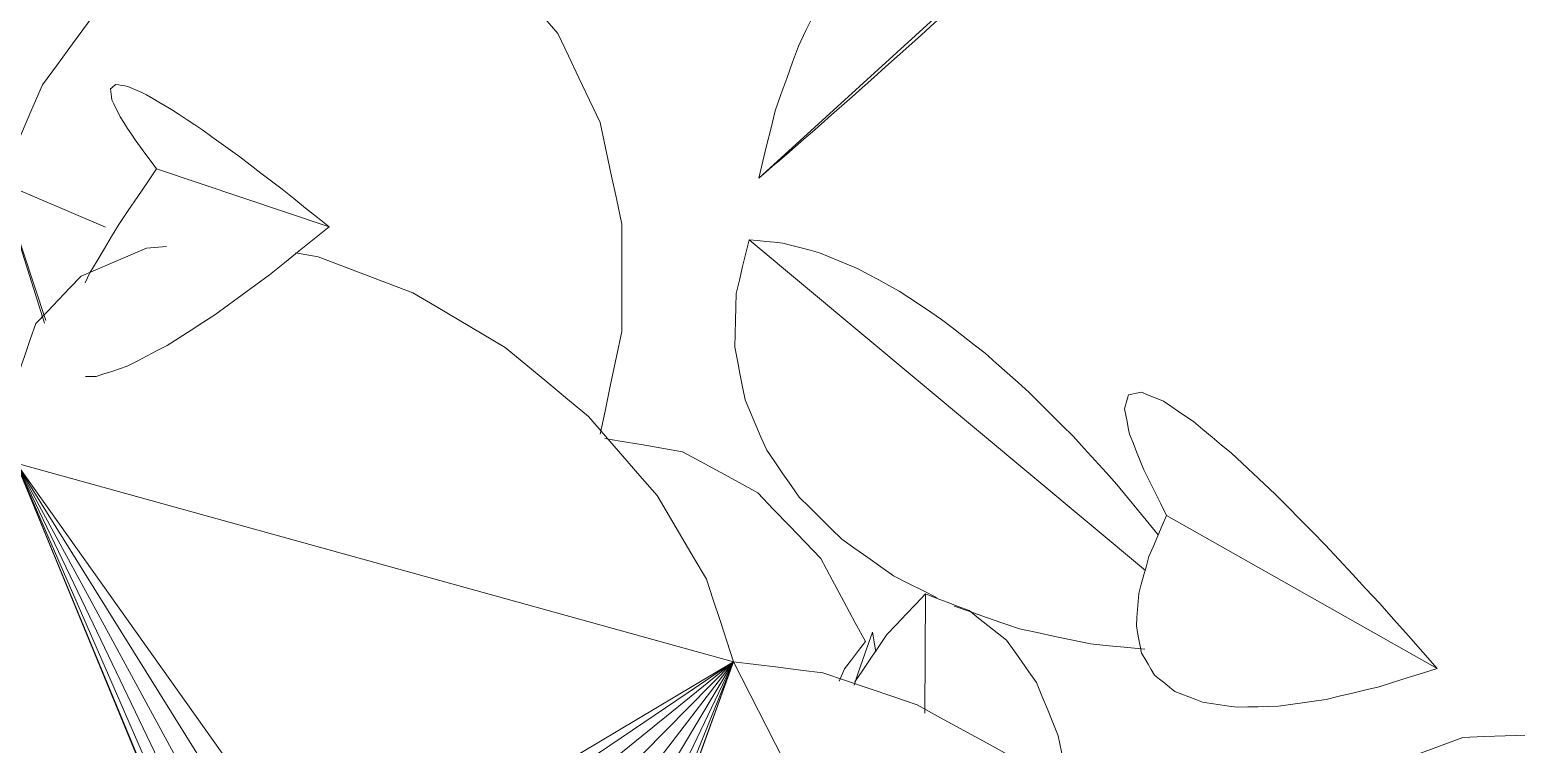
# Model space of a CAD drawing. Header units: metres. Extents: x 10.2 to 20.8, y -0.2 to 6.6.
# Drawn here: x 14.824 to 14.9077, y 0.6542 to 0.6944 of the extents above; entities that cross this region are included whole.
import ezdxf

# ---------------------------------------------------------------- set-up
doc = ezdxf.new("R2010")
doc.units = ezdxf.units.M
doc.layers.add('Importações nas famílias', color=250, linetype='Continuous', lineweight=5)
doc.layers.add('Vegetação', color=7, linetype='Continuous', lineweight=5)

# ---------------------------------------------------------------- blocks, each defined once
blk = doc.blocks.new('Planta_pergolado_12200 - plantas pergolado_skp_Component_12-V2772-Corte 3')
at = {"layer": 'Importações nas famílias'}
blk.add_line((14.88683, 0.663971), (14.86451, 0.682595), dxfattribs=at)
at = {"layer": 'Importações nas famílias', "flags": 128}
for points in [[(14.86451, 0.682595), (14.864328, 0.681839), (14.864145, 0.681084), (14.863963, 0.680328), (14.863781, 0.679573)], [(14.866408, 0.682413), (14.865933, 0.682459), (14.865459, 0.682504), (14.864984, 0.68255), (14.86451, 0.682595)], [(14.868464, 0.681866), (14.86795, 0.682003), (14.867436, 0.68214), (14.866922, 0.682276), (14.866408, 0.682413)], [(14.870656, 0.68096), (14.870108, 0.681186), (14.86956, 0.681413), (14.869012, 0.681639), (14.868464, 0.681866)], [(14.872959, 0.679704), (14.872384, 0.680018), (14.871808, 0.680332), (14.871232, 0.680646), (14.870656, 0.68096)], [(14.863781, 0.679573), (14.863761, 0.678815), (14.863742, 0.678057), (14.863723, 0.677299), (14.863704, 0.676542)], [(14.875348, 0.678114), (14.874751, 0.678511), (14.874154, 0.678909), (14.873557, 0.679307), (14.872959, 0.679704)], [(14.877797, 0.676205), (14.877185, 0.676683), (14.876573, 0.67716), (14.875961, 0.677637), (14.875348, 0.678114)], [(14.863704, 0.676542), (14.863848, 0.6758), (14.863993, 0.675058), (14.864137, 0.674316), (14.864282, 0.673574)], [(14.880277, 0.674001), (14.879657, 0.674552), (14.879037, 0.675103), (14.878417, 0.675654), (14.877797, 0.676205)], [(14.882762, 0.671525), (14.882141, 0.672144), (14.881519, 0.672763), (14.880898, 0.673382), (14.880277, 0.674001)], [(14.864282, 0.673574), (14.864587, 0.672865), (14.864892, 0.672156), (14.865196, 0.671447), (14.865501, 0.670738)], [(14.885223, 0.668805), (14.884608, 0.669485), (14.883992, 0.670165), (14.883377, 0.670845), (14.882762, 0.671525)], [(14.865501, 0.670738), (14.865959, 0.670079), (14.866417, 0.66942), (14.866875, 0.66876), (14.867333, 0.668101)], [(14.867333, 0.668101), (14.867933, 0.667507), (14.868533, 0.666913), (14.869134, 0.666319), (14.869734, 0.665725)], [(14.887549, 0.665974), (14.887032, 0.666604), (14.886429, 0.667337), (14.885826, 0.668071), (14.885223, 0.668805)], [(14.869734, 0.665725), (14.870462, 0.665211), (14.871191, 0.664696), (14.871919, 0.664181), (14.872648, 0.663666)], [(14.872648, 0.663666), (14.873488, 0.663242), (14.874328, 0.662819), (14.875053, 0.662453)], [(14.876066, 0.661951), (14.876938, 0.661649), (14.87787, 0.661327), (14.878801, 0.661004), (14.879732, 0.660682)], [(14.879732, 0.660682), (14.880733, 0.660468), (14.881734, 0.660254), (14.882735, 0.660041), (14.883736, 0.659827)], [(14.883736, 0.659827), (14.884783, 0.659727), (14.88583, 0.659627), (14.886788, 0.659536)]]:
    blk.add_lwpolyline(points, dxfattribs=at)
blk = doc.blocks.new('Planta_pergolado_12200 - plantas pergolado_skp_Component_12-V2773-Corte 3')
at = {"layer": 'Importações nas famílias'}
for p, q in [((14.893167, 0.711701), (14.890915, 0.709647)), ((14.891035, 0.709578), (14.891784, 0.710276)), ((14.887507, 0.70654), (14.865057, 0.686073)), ((14.869499, 0.697818), (14.868984, 0.696999))]:
    blk.add_line(p, q, dxfattribs=at)
at = {"layer": 'Importações nas famílias', "flags": 128}
for points in [[(14.884999, 0.71195), (14.884134, 0.711511), (14.883268, 0.711072), (14.882403, 0.710634)], [(14.891784, 0.710276), (14.892486, 0.710935), (14.893187, 0.711593), (14.893302, 0.711701)], [(14.882403, 0.710634), (14.881591, 0.710105), (14.880779, 0.709577), (14.879967, 0.709048), (14.879155, 0.70852)], [(14.879155, 0.70852), (14.878406, 0.707907), (14.877656, 0.707295), (14.876907, 0.706683), (14.876157, 0.70607)], [(14.876157, 0.70607), (14.875479, 0.705381), (14.874801, 0.704692), (14.874122, 0.704002), (14.873444, 0.703313)], [(14.885674, 0.704602), (14.886453, 0.705322), (14.887231, 0.706043)], [(14.882515, 0.701694), (14.883305, 0.702421), (14.884094, 0.703148), (14.884884, 0.703875), (14.885674, 0.704602)], [(14.879384, 0.698831), (14.880167, 0.699547), (14.880949, 0.700262), (14.881732, 0.700978), (14.882515, 0.701694)], [(14.876355, 0.696079), (14.877112, 0.696767), (14.877869, 0.697455), (14.878627, 0.698143), (14.879384, 0.698831)], [(14.868984, 0.696999), (14.86856, 0.696127), (14.868136, 0.695255), (14.867712, 0.694384), (14.867288, 0.693512)], [(14.8735, 0.693502), (14.874214, 0.694146), (14.874927, 0.69479), (14.875641, 0.695434), (14.876355, 0.696079)], [(14.867288, 0.693512), (14.866959, 0.692598), (14.866631, 0.691684), (14.866302, 0.690771), (14.865974, 0.689857)], [(14.870884, 0.691162), (14.871538, 0.691747), (14.872192, 0.692332), (14.872846, 0.692917), (14.8735, 0.693502)], [(14.868571, 0.689113), (14.869149, 0.689626), (14.869728, 0.690138), (14.870306, 0.69065), (14.870884, 0.691162)], [(14.865974, 0.689857), (14.865745, 0.688911), (14.865515, 0.687965), (14.865286, 0.687019), (14.865057, 0.686073)], [(14.866613, 0.687404), (14.867102, 0.687831), (14.867592, 0.688258), (14.868081, 0.688686), (14.868571, 0.689113)], [(14.865057, 0.686073), (14.865446, 0.686406), (14.865835, 0.686738), (14.866224, 0.687071), (14.866613, 0.687404)]]:
    blk.add_lwpolyline(points, dxfattribs=at)
blk = doc.blocks.new('Planta_pergolado_12200 - plantas pergolado_skp_Component_16-V2777-Corte 3')
for name in ['Planta_pergolado_12200 - plantas pergolado_skp_Component_12-V2773-Corte 3', 'Planta_pergolado_12200 - plantas pergolado_skp_Component_12-V2772-Corte 3']:
    blk.add_blockref(name, (0, 0))
blk = doc.blocks.new('Planta_pergolado_12200 - plantas pergolado_skp_Component_12-V2785-Corte 3')
at = {"layer": 'Importações nas famílias'}
blk.add_line((14.813126, 0.497785), (14.813096, 0.491072), dxfattribs=at)
at = {"layer": 'Importações nas famílias', "flags": 128}
for points in [[(14.813126, 0.497785), (14.812585, 0.497213), (14.812043, 0.496641), (14.811502, 0.496069), (14.810961, 0.495498)], [(14.815596, 0.49685), (14.814979, 0.497083), (14.814361, 0.497317), (14.813743, 0.497551), (14.813126, 0.497785)], [(14.817698, 0.495177), (14.817173, 0.495595), (14.816647, 0.496013), (14.816122, 0.496431), (14.815596, 0.49685)], [(14.810961, 0.495498), (14.810509, 0.494831), (14.810057, 0.494164), (14.809605, 0.493496), (14.809153, 0.492829)], [(14.819382, 0.492806), (14.818961, 0.493399), (14.81854, 0.493991), (14.818119, 0.494584), (14.817698, 0.495177)], [(14.820608, 0.489792), (14.820301, 0.490546), (14.819995, 0.491299), (14.819688, 0.492052), (14.819382, 0.492806)], [(14.821347, 0.486206), (14.821163, 0.487103), (14.820978, 0.487999), (14.820793, 0.488896), (14.820608, 0.489792)]]:
    blk.add_lwpolyline(points, dxfattribs=at)
blk = doc.blocks.new('Planta_pergolado_12200 - plantas pergolado_skp_Component_17-V2815-Corte 3')
at = {"layer": 'Importações nas famílias'}
for p, q in [((14.830571, 0.682133), (14.831709, 0.682226)), ((14.838965, 0.681858), (14.840243, 0.681643)), ((14.835813, 0.641154), (14.82323, 0.670015)), ((14.82323, 0.670015), (14.836253, 0.642846)), ((14.82323, 0.670015), (14.837291, 0.644144)), ((14.835782, 0.639712), (14.82323, 0.670015)), ((14.82323, 0.670015), (14.836802, 0.637071)), ((14.863627, 0.658821), (14.82323, 0.670015)), ((14.84084, 0.645238), (14.82323, 0.670015)), ((14.838855, 0.64496), (14.82323, 0.670015)), ((14.84084, 0.645238), (14.863627, 0.658821)), ((14.863627, 0.658821), (14.84311, 0.64496)), ((14.863627, 0.658821), (14.84551, 0.644144)), ((14.863627, 0.658821), (14.847876, 0.642846)), ((14.863627, 0.658821), (14.850048, 0.641154)), ((14.863627, 0.658821), (14.851878, 0.639185)), ((14.863627, 0.658821), (14.85324, 0.637071)), ((14.863627, 0.658821), (14.854042, 0.634957)), ((14.863627, 0.658821), (14.854053, 0.63231)), ((14.863627, 0.658821), (14.854229, 0.632987)), ((14.863627, 0.658821), (14.882169, 0.622599))]:
    blk.add_line(p, q, dxfattribs=at)
at = {"layer": 'Importações nas famílias', "flags": 128}
for points in [[(14.826893, 0.680555), (14.827813, 0.68095), (14.828732, 0.681344), (14.829651, 0.681739), (14.830571, 0.682133)], [(14.840243, 0.681643), (14.841577, 0.681134), (14.842911, 0.680625), (14.844245, 0.680116), (14.845579, 0.679607)], [(14.824343, 0.677877), (14.824981, 0.678547), (14.825618, 0.679216), (14.826256, 0.679886), (14.826893, 0.680555)], [(14.845579, 0.679607), (14.846877, 0.67884), (14.848174, 0.678072), (14.849472, 0.677304), (14.850769, 0.676537)], [(14.823093, 0.674282), (14.823406, 0.675181), (14.823718, 0.67608), (14.824031, 0.676978), (14.824343, 0.677877)], [(14.850769, 0.676537), (14.851942, 0.675563), (14.853114, 0.674588), (14.854286, 0.673614), (14.855459, 0.67264)], [(14.855459, 0.67264), (14.856426, 0.671526), (14.857394, 0.670412), (14.858361, 0.669298), (14.859328, 0.668183)], [(14.859328, 0.668183), (14.860025, 0.667005), (14.860721, 0.665827), (14.861418, 0.664648), (14.862114, 0.66347)], [(14.862114, 0.66347), (14.862493, 0.662308), (14.862871, 0.661146), (14.863249, 0.659983), (14.863627, 0.658821)], [(14.863627, 0.658821), (14.864885, 0.658667), (14.866144, 0.658513), (14.867402, 0.658358), (14.86866, 0.658204)], [(14.86866, 0.658204), (14.869991, 0.657752), (14.871321, 0.6573), (14.872652, 0.656847), (14.873982, 0.656395)], [(14.873982, 0.656395), (14.875294, 0.655675), (14.876606, 0.654956), (14.877918, 0.654236), (14.87923, 0.653517)]]:
    blk.add_lwpolyline(points, dxfattribs=at)
blk = doc.blocks.new('Planta_pergolado_12200 - plantas pergolado_skp_Component_16-V2816-Corte 3')
for name, p in [('Planta_pergolado_12200 - plantas pergolado_skp_Component_17-V2815-Corte 3', (0, 0)), ('Planta_pergolado_12200 - plantas pergolado_skp_Component_12-V2785-Corte 3', (0.061309, 0.16486))]:
    blk.add_blockref(name, p)
blk = doc.blocks.new('Planta_pergolado_12200 - plantas pergolado_skp_-V2817-Corte 3')
blk.add_blockref('Planta_pergolado_12200 - plantas pergolado_skp_Component_16-V2816-Corte 3', (0, 0))
blk = doc.blocks.new('Planta_pergolado_12200 - plantas pergolado_skp_-V2818-Corte 3')
for name in ['Planta_pergolado_12200 - plantas pergolado_skp_Component_16-V2777-Corte 3', 'Planta_pergolado_12200 - plantas pergolado_skp_-V2817-Corte 3']:
    blk.add_blockref(name, (0, 0))
blk = doc.blocks.new('Planta_pergolado_12200 - plantas pergolado_skp_Component_17-V2891-Corte 3')
at = {"layer": 'Importações nas famílias'}
for p, q in [((14.905405, 0.630479), (14.918006, 0.65041)), ((14.918006, 0.65041), (14.923941, 0.647882)), ((14.922846, 0.635796), (14.918006, 0.65041)), ((14.918006, 0.65041), (14.922612, 0.635749)), ((14.932083, 0.644414), (14.950231, 0.636683)), ((14.949893, 0.63498), (14.930696, 0.624218)), ((14.949882, 0.634902), (14.93072, 0.623432)), ((14.931564, 0.62232), (14.949858, 0.634735)), ((14.93348, 0.621271), (14.949817, 0.634457)), ((14.935077, 0.619604), (14.949759, 0.634054)), ((14.935778, 0.618301), (14.949715, 0.633756)), ((14.924682, 0.62916), (14.926898, 0.622109)), ((14.92731, 0.62232), (14.924965, 0.629398)), ((14.92967, 0.623643), (14.92731, 0.62232)), ((14.926898, 0.622109), (14.906925, 0.616398)), ((14.926898, 0.622109), (14.925261, 0.621271)), ((14.92731, 0.62232), (14.926898, 0.622109)), ((14.929459, 0.622677), (14.92731, 0.62232)), ((14.9282, 0.620996), (14.92731, 0.62232)), ((14.931564, 0.62232), (14.93075, 0.622458)), ((14.934736, 0.611354), (14.931564, 0.62232)), ((14.93348, 0.621271), (14.931564, 0.62232)), ((14.925261, 0.621271), (14.906397, 0.616102)), ((14.925261, 0.621271), (14.923454, 0.619604)), ((14.926826, 0.619618), (14.925261, 0.621271)), ((14.934759, 0.611339), (14.93348, 0.621271)), ((14.935077, 0.619604), (14.93348, 0.621271)), ((14.934704, 0.611375), (14.930394, 0.620664)), ((14.949969, 0.607579), (14.950818, 0.621027)), ((14.923454, 0.619604), (14.904769, 0.615233)), ((14.923454, 0.619604), (14.92201, 0.617431)), ((14.924797, 0.61861), (14.923454, 0.619604)), ((14.934778, 0.611327), (14.935077, 0.619604)), ((14.935778, 0.618301), (14.935077, 0.619604)), ((14.934647, 0.611412), (14.929684, 0.61879)), ((14.936246, 0.617431), (14.935778, 0.618301)), ((14.936221, 0.617324), (14.935778, 0.618301)), ((14.920973, 0.617257), (14.902654, 0.61418)), ((14.934514, 0.611498), (14.928762, 0.617574)), ((14.936246, 0.617431), (14.934796, 0.611316)), ((14.936907, 0.6149), (14.936246, 0.617431)), ((14.939219, 0.610829), (14.936246, 0.617431)), ((14.933043, 0.612505), (14.927588, 0.616543)), ((14.918363, 0.614687), (14.900871, 0.613293)), ((14.930729, 0.613191), (14.926647, 0.615176)), ((14.934819, 0.611301), (14.936907, 0.6149)), ((14.937016, 0.612184), (14.936907, 0.6149)), ((14.939164, 0.610091), (14.936907, 0.6149)), ((14.915765, 0.61229), (14.899302, 0.61265)), ((14.937016, 0.612184), (14.934873, 0.611266)), ((14.936672, 0.610114), (14.937016, 0.612184)), ((14.938919, 0.608527), (14.937016, 0.612184)), ((14.896903, 0.607424), (14.900055, 0.601195)), ((14.885007, 0.601982), (14.884388, 0.600408)), ((14.901107, 0.599115), (14.901423, 0.598491)), ((14.938374, 0.598115), (14.937666, 0.598698)), ((14.936221, 0.596924), (14.938499, 0.595581)), ((14.938419, 0.596541), (14.936866, 0.597592)), ((14.907001, 0.587466), (14.913252, 0.575112)), ((14.940581, 0.586159), (14.936174, 0.584378)), ((14.913252, 0.575112), (14.914974, 0.583827)), ((14.915109, 0.583693), (14.913252, 0.575112)), ((14.915369, 0.583435), (14.913252, 0.575112)), ((14.913252, 0.575112), (14.915738, 0.583069)), ((14.913252, 0.575112), (14.916184, 0.582666)), ((14.916679, 0.582337), (14.913252, 0.575112)), ((14.917052, 0.581898), (14.913252, 0.575112)), ((14.921443, 0.578423), (14.913252, 0.575112)), ((14.902728, 0.568165), (14.903528, 0.568251)), ((14.943601, 0.566732), (14.944354, 0.567984))]:
    blk.add_line(p, q, dxfattribs=at)
at = {"layer": 'Importações nas famílias', "flags": 128}
for points in [[(14.937306, 0.666457), (14.936113, 0.666337), (14.93492, 0.666218), (14.933726, 0.666099), (14.932533, 0.66598)], [(14.941915, 0.66535), (14.940763, 0.665626), (14.939611, 0.665903), (14.938459, 0.66618), (14.937306, 0.666457)], [(14.932533, 0.66598), (14.93138, 0.665473), (14.930227, 0.664966), (14.929073, 0.664459), (14.92792, 0.663952)], [(14.946044, 0.662735), (14.945012, 0.663388), (14.943979, 0.664042), (14.942947, 0.664696), (14.941915, 0.66535)], [(14.92792, 0.663952), (14.926886, 0.663092), (14.925851, 0.662232), (14.924816, 0.661372), (14.923782, 0.660512)], [(14.949413, 0.65879), (14.948571, 0.659776), (14.947729, 0.660762), (14.946886, 0.661748), (14.946044, 0.662735)], [(14.923782, 0.660512), (14.922936, 0.659357), (14.922091, 0.658202), (14.921246, 0.657048), (14.9204, 0.655893)], [(14.951792, 0.653784), (14.951197, 0.655035), (14.950602, 0.656287), (14.950008, 0.657538), (14.949413, 0.65879)], [(14.9204, 0.655893), (14.919802, 0.654522), (14.919203, 0.653152), (14.918604, 0.651781), (14.918006, 0.65041)], [(14.90947, 0.654727), (14.908279, 0.654687), (14.907087, 0.654647), (14.905896, 0.654607), (14.904704, 0.654568)], [(14.914007, 0.653309), (14.912873, 0.653663), (14.911739, 0.654018), (14.910605, 0.654372), (14.90947, 0.654727)], [(14.904704, 0.654568), (14.903536, 0.654136), (14.902369, 0.653705), (14.901201, 0.653274), (14.900033, 0.652843)], [(14.918006, 0.65041), (14.917006, 0.651135), (14.916007, 0.65186), (14.915007, 0.652584), (14.914007, 0.653309)], [(14.953019, 0.648058), (14.952712, 0.649489), (14.952405, 0.650921), (14.952099, 0.652352), (14.951792, 0.653784)], [(14.900033, 0.652843), (14.898969, 0.652049), (14.897905, 0.651256), (14.89684, 0.650462), (14.895776, 0.649669)], [(14.895776, 0.649669), (14.894888, 0.648567), (14.893999, 0.647466), (14.893111, 0.646364), (14.892223, 0.645263)], [(14.953012, 0.643834), (14.953014, 0.64503), (14.953016, 0.646544), (14.953019, 0.648058)], [(14.892223, 0.645263), (14.891571, 0.643928), (14.890919, 0.642593), (14.890397, 0.641524)], [(14.888493, 0.624274), (14.888611, 0.623578), (14.888857, 0.622121)], [(14.888857, 0.622121), (14.889396, 0.620827), (14.889936, 0.619532), (14.890476, 0.618237)], [(14.889273, 0.608698), (14.888491, 0.6076), (14.887618, 0.606374)], [(14.884244, 0.60004), (14.883761, 0.598813), (14.883134, 0.597217)], [(14.883134, 0.597217), (14.882883, 0.595495), (14.882632, 0.593773)], [(14.908731, 0.570805), (14.909862, 0.571882), (14.910992, 0.572958), (14.912122, 0.574035), (14.913252, 0.575112)], [(14.913252, 0.575112), (14.913677, 0.573741), (14.914103, 0.57237), (14.914529, 0.571), (14.914954, 0.569629)], [(14.946612, 0.571738), (14.9471, 0.57317), (14.947587, 0.574601)], [(14.945308, 0.56957), (14.945859, 0.570487), (14.946612, 0.571738)], [(14.903528, 0.568251), (14.904829, 0.568889), (14.90613, 0.569528), (14.907431, 0.570166), (14.908731, 0.570805)], [(14.914954, 0.569629), (14.915654, 0.568474), (14.916353, 0.56732), (14.917053, 0.566165), (14.917752, 0.56501)], [(14.939734, 0.562787), (14.940701, 0.563774), (14.941668, 0.56476), (14.942634, 0.565746), (14.943601, 0.566732)], [(14.917752, 0.56501), (14.918678, 0.56415), (14.919604, 0.56329), (14.92053, 0.56243), (14.921456, 0.56157)], [(14.935275, 0.560172), (14.93639, 0.560826), (14.937504, 0.56148), (14.938619, 0.562134), (14.939734, 0.562787)], [(14.921456, 0.56157), (14.922546, 0.561063), (14.923635, 0.560556), (14.924724, 0.560049), (14.925813, 0.559542)], [(14.930527, 0.559065), (14.931714, 0.559342), (14.932901, 0.559619), (14.934088, 0.559896), (14.935275, 0.560172)], [(14.925813, 0.559542), (14.926992, 0.559423), (14.92817, 0.559304), (14.929348, 0.559185), (14.930527, 0.559065)]]:
    blk.add_lwpolyline(points, dxfattribs=at)
blk = doc.blocks.new('Planta_pergolado_12200 - plantas pergolado_skp_Component_16-V2892-Corte 3')
blk.add_blockref('Planta_pergolado_12200 - plantas pergolado_skp_Component_17-V2891-Corte 3', (0, 0))
blk = doc.blocks.new('Planta_pergolado_12200 - plantas pergolado_skp_-V2895-Corte 3')
blk.add_blockref('Planta_pergolado_12200 - plantas pergolado_skp_Component_16-V2892-Corte 3', (0, 0))
blk = doc.blocks.new('Planta_pergolado_12200 - plantas pergolado_skp_-V2896-Corte 3')
blk.add_blockref('Planta_pergolado_12200 - plantas pergolado_skp_-V2895-Corte 3', (0, 0))
blk = doc.blocks.new('Planta_pergolado_12200 - plantas pergolado_skp_-V3106-Corte 3')
for name in ['Planta_pergolado_12200 - plantas pergolado_skp_-V2896-Corte 3', 'Planta_pergolado_12200 - plantas pergolado_skp_-V2818-Corte 3']:
    blk.add_blockref(name, (0, 0))
blk = doc.blocks.new('Planta_pergolado_12200 - plantas pergolado_skp_Component_12-V2791-Corte 3')
at = {"layer": 'Importações nas famílias'}
blk.add_line((14.881499, 0.288884), (14.866268, 0.297509), dxfattribs=at)
at = {"layer": 'Importações nas famílias', "flags": 128}
for points in [[(14.863891, 0.303513), (14.863947, 0.303711), (14.864004, 0.303909), (14.86406, 0.304106), (14.864117, 0.304304)], [(14.864117, 0.304304), (14.864301, 0.30434), (14.864485, 0.304376), (14.864669, 0.304412), (14.864853, 0.304447)], [(14.864853, 0.304447), (14.865161, 0.30432), (14.865468, 0.304193), (14.865776, 0.304066), (14.866083, 0.303939)], [(14.866083, 0.303939), (14.866507, 0.303652), (14.86693, 0.303365), (14.867354, 0.303078), (14.867777, 0.302792)], [(14.864181, 0.302092), (14.864108, 0.302447), (14.864036, 0.302803), (14.863963, 0.303158), (14.863891, 0.303513)], [(14.867777, 0.302792), (14.868307, 0.302351), (14.868836, 0.301911), (14.869366, 0.301471), (14.869896, 0.301031)], [(14.864979, 0.300075), (14.86478, 0.300579), (14.86458, 0.301084), (14.86438, 0.301588), (14.864181, 0.302092)], [(14.869896, 0.301031), (14.870519, 0.300448), (14.871143, 0.299866), (14.871766, 0.299283), (14.872389, 0.2987)], [(14.866268, 0.297509), (14.865946, 0.298151), (14.865624, 0.298792), (14.865302, 0.299434), (14.864979, 0.300075)], [(14.872389, 0.2987), (14.873092, 0.297988), (14.873795, 0.297276), (14.874497, 0.296564), (14.8752, 0.295852)], [(14.865271, 0.295192), (14.86552, 0.295771), (14.86577, 0.296351), (14.866019, 0.29693), (14.866268, 0.297509)], [(14.8752, 0.295852), (14.875965, 0.295027), (14.87673, 0.294203), (14.877495, 0.293378), (14.87826, 0.292554)], [(14.8647, 0.293112), (14.864843, 0.293632), (14.864986, 0.294152), (14.865128, 0.294672), (14.865271, 0.295192)], [(14.864562, 0.291293), (14.864597, 0.291747), (14.864631, 0.292202), (14.864666, 0.292657), (14.8647, 0.293112)], [(14.87826, 0.292554), (14.87907, 0.291636), (14.87988, 0.290719), (14.880689, 0.289801), (14.881499, 0.288884)], [(14.864858, 0.289754), (14.864784, 0.290139), (14.86471, 0.290523), (14.864636, 0.290908), (14.864562, 0.291293)], [(14.865586, 0.288514), (14.865404, 0.288824), (14.865222, 0.289134), (14.86504, 0.289444), (14.864858, 0.289754)], [(14.881499, 0.288884), (14.880682, 0.288626), (14.879865, 0.288368), (14.879048, 0.28811), (14.878231, 0.287852)], [(14.866736, 0.287585), (14.866449, 0.287817), (14.866161, 0.288049), (14.865873, 0.288281), (14.865586, 0.288514)], [(14.868297, 0.286978), (14.867907, 0.28713), (14.867517, 0.287282), (14.867126, 0.287433), (14.866736, 0.287585)], [(14.875245, 0.28714), (14.874578, 0.287043), (14.87391, 0.286947), (14.873243, 0.286851), (14.872575, 0.286754)], [(14.878231, 0.287852), (14.877485, 0.287674), (14.876738, 0.287496), (14.875992, 0.287318), (14.875245, 0.28714)], [(14.87025, 0.2867), (14.869762, 0.28677), (14.869274, 0.286839), (14.868785, 0.286909), (14.868297, 0.286978)], [(14.872575, 0.286754), (14.871994, 0.286741), (14.871413, 0.286727), (14.870832, 0.286714), (14.87025, 0.2867)]]:
    blk.add_lwpolyline(points, dxfattribs=at)
blk = doc.blocks.new('Planta_pergolado_12200 - plantas pergolado_skp_Component_12-V3224-Corte 3')
at = {"layer": 'Importações nas famílias'}
for p, q in [((14.871651, 0.659378), (14.871459, 0.660489)), ((14.869882, 0.658421), (14.869588, 0.657734))]:
    blk.add_line(p, q, dxfattribs=at)
at = {"layer": 'Importações nas famílias', "flags": 128}
for points in [[(14.871064, 0.659972), (14.87067, 0.659455), (14.870276, 0.658938), (14.869882, 0.658421)], [(14.870418, 0.657511), (14.870641, 0.658151), (14.87105, 0.65932), (14.871459, 0.660489)]]:
    blk.add_lwpolyline(points, dxfattribs=at)
blk = doc.blocks.new('Planta_pergolado_12200 - plantas pergolado_skp_Component_12-V3225-Corte 3')
at = {"layer": 'Importações nas famílias'}
for p, q in [((14.840867, 0.683324), (14.831144, 0.686591)), ((14.827392, 0.680735), (14.827122, 0.680169))]:
    blk.add_line(p, q, dxfattribs=at)
at = {"layer": 'Importações nas famílias', "flags": 128}
for points in [[(14.828839, 0.691351), (14.828764, 0.691288), (14.828689, 0.691225), (14.828614, 0.691162), (14.828539, 0.691099)], [(14.828539, 0.691099), (14.82856, 0.690947), (14.828581, 0.690794), (14.828602, 0.690642), (14.828623, 0.690489)], [(14.829518, 0.69124), (14.829348, 0.691268), (14.829178, 0.691295), (14.829008, 0.691323), (14.828839, 0.691351)], [(14.830569, 0.690769), (14.830306, 0.690887), (14.830044, 0.691005), (14.829781, 0.691122), (14.829518, 0.69124)], [(14.831982, 0.689943), (14.831628, 0.690149), (14.831275, 0.690356), (14.830922, 0.690562), (14.830569, 0.690769)], [(14.828623, 0.690489), (14.82874, 0.690248), (14.828856, 0.690008), (14.828973, 0.689767), (14.82909, 0.689526)], [(14.833739, 0.68877), (14.833299, 0.689063), (14.83286, 0.689356), (14.832421, 0.68965), (14.831982, 0.689943)], [(14.82909, 0.689526), (14.8293, 0.6892), (14.829511, 0.688874), (14.829722, 0.688548), (14.829933, 0.688222)], [(14.829933, 0.688222), (14.830236, 0.687815), (14.830538, 0.687407), (14.830841, 0.686999), (14.831144, 0.686591)], [(14.835822, 0.687264), (14.835301, 0.687641), (14.83478, 0.688017), (14.834259, 0.688394), (14.833739, 0.68877)], [(14.831144, 0.686591), (14.830612, 0.68581), (14.830079, 0.685028), (14.829547, 0.684246), (14.829015, 0.683465)], [(14.838207, 0.685442), (14.83761, 0.685898), (14.837014, 0.686353), (14.836418, 0.686809), (14.835822, 0.687264)], [(14.840867, 0.683324), (14.840202, 0.683854), (14.839537, 0.684383), (14.838872, 0.684913), (14.838207, 0.685442)], [(14.829015, 0.683465), (14.828609, 0.682782), (14.828203, 0.6821), (14.827797, 0.681418), (14.827392, 0.680735)], [(14.837493, 0.680616), (14.838337, 0.681293), (14.83918, 0.68197), (14.840024, 0.682647), (14.840867, 0.683324)], [(14.834426, 0.678372), (14.835193, 0.678933), (14.83596, 0.679494), (14.836727, 0.680055), (14.837493, 0.680616)], [(14.831738, 0.676645), (14.83241, 0.677077), (14.833082, 0.677508), (14.833754, 0.67794), (14.834426, 0.678372)], [(14.829492, 0.675476), (14.830053, 0.675768), (14.830615, 0.67606), (14.831177, 0.676353), (14.831738, 0.676645)], [(14.827133, 0.674898), (14.827437, 0.674895), (14.827741, 0.674891)], [(14.827741, 0.674891), (14.828178, 0.675037), (14.828616, 0.675183), (14.829054, 0.675329), (14.829492, 0.675476)]]:
    blk.add_lwpolyline(points, dxfattribs=at)
blk = doc.blocks.new('Planta_pergolado_12200 - plantas pergolado_skp_Component_17-V3226-Corte 3')
at = {"layer": 'Importações nas famílias'}
for p, q in [((14.822329, 0.685834), (14.828265, 0.683306)), ((14.824909, 0.678045), (14.822329, 0.685834)), ((14.822329, 0.685834), (14.824822, 0.677901))]:
    blk.add_line(p, q, dxfattribs=at)
at = {"layer": 'Importações nas famílias', "flags": 128}
for points in [[(14.853737, 0.694213), (14.852894, 0.6952), (14.852052, 0.696186), (14.85121, 0.697172), (14.850368, 0.698158)], [(14.828105, 0.695936), (14.82726, 0.694781), (14.826415, 0.693626), (14.825569, 0.692471), (14.824724, 0.691317)], [(14.856115, 0.689207), (14.855521, 0.690459), (14.854926, 0.69171), (14.854331, 0.692962), (14.853737, 0.694213)], [(14.824724, 0.691317), (14.824125, 0.689946), (14.823526, 0.688575), (14.822928, 0.687205), (14.822329, 0.685834)], [(14.857342, 0.683481), (14.857036, 0.684913), (14.856729, 0.686344), (14.856422, 0.687776), (14.856115, 0.689207)], [(14.857333, 0.677426), (14.857335, 0.67894), (14.857338, 0.680454), (14.85734, 0.681968), (14.857342, 0.683481)], [(14.856129, 0.671646), (14.8564, 0.672946), (14.856711, 0.67444), (14.857022, 0.675933), (14.857333, 0.677426)], [(14.860756, 0.67066), (14.859589, 0.670859), (14.858423, 0.671057), (14.857256, 0.671255), (14.856376, 0.671404)], [(14.865005, 0.668336), (14.863943, 0.668917), (14.862881, 0.669498), (14.861818, 0.670079), (14.860756, 0.67066)], [(14.868546, 0.664638), (14.867661, 0.665563), (14.866776, 0.666487), (14.86589, 0.667411), (14.865005, 0.668336)], [(14.871056, 0.659972), (14.870491, 0.661024), (14.869843, 0.662229), (14.869194, 0.663433), (14.868546, 0.664638)]]:
    blk.add_lwpolyline(points, dxfattribs=at)
blk = doc.blocks.new('Planta_pergolado_12200 - plantas pergolado_skp_Component_16-V3227-Corte 3')
for name, p in [('Planta_pergolado_12200 - plantas pergolado_skp_Component_17-V3226-Corte 3', (0, 0)), ('Planta_pergolado_12200 - plantas pergolado_skp_Component_12-V3225-Corte 3', (0, 0)), ('Planta_pergolado_12200 - plantas pergolado_skp_Component_12-V2791-Corte 3', (0.021754, 0.369564)), ('Planta_pergolado_12200 - plantas pergolado_skp_Component_12-V3224-Corte 3', (0, 0))]:
    blk.add_blockref(name, p)
blk = doc.blocks.new('Planta_pergolado_12200 - plantas pergolado_skp_-V3240-Corte 3')
blk.add_blockref('Planta_pergolado_12200 - plantas pergolado_skp_Component_16-V3227-Corte 3', (0, 0))
blk = doc.blocks.new('Planta_pergolado_12200 - plantas pergolado_skp_-V3241-Corte 3')
blk.add_blockref('Planta_pergolado_12200 - plantas pergolado_skp_-V3240-Corte 3', (0, 0))
blk = doc.blocks.new('Planta_pergolado_12200 - plantas pergolado_skp_-V3437-Corte 3')
blk.add_blockref('Planta_pergolado_12200 - plantas pergolado_skp_-V3241-Corte 3', (0, 0))
blk = doc.blocks.new('Planta_pergolado_12200 - Planta_pergolado_12200-V5114-Corte 3')
for name in ['Planta_pergolado_12200 - plantas pergolado_skp_-V3437-Corte 3', 'Planta_pergolado_12200 - plantas pergolado_skp_-V3106-Corte 3']:
    blk.add_blockref(name, (0, 0))

msp = doc.modelspace()

# ---------------------------------------------------------------- block references
at = {"layer": 'Vegetação', "color": 250}
msp.add_blockref('Planta_pergolado_12200 - Planta_pergolado_12200-V5114-Corte 3', (0, 0), dxfattribs=at)

doc.saveas('drawing.dxf')
